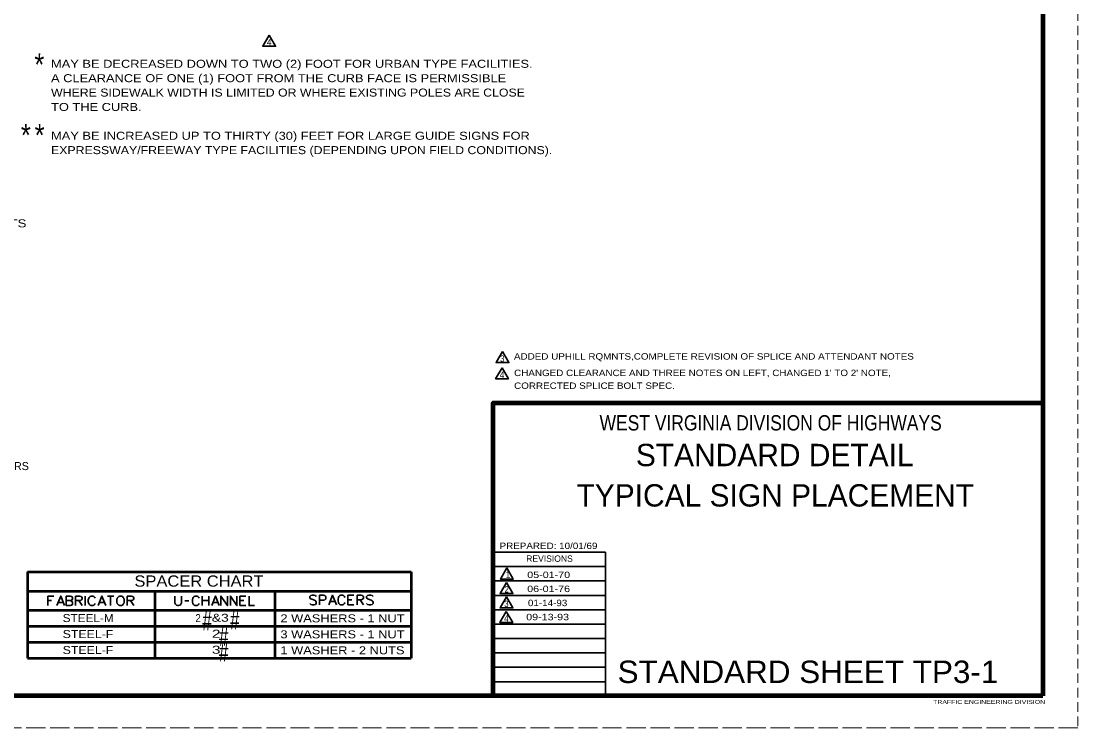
# Model space of a CAD drawing. Extents: x -2 to 678, y 0 to 440.
# Drawn here: x 348.1 to 678.3, y -0.4 to 220.6 of the extents above; entities that cross this region are included whole.
import ezdxf
from ezdxf.enums import TextEntityAlignment as Align

# ---------------------------------------------------------------- set-up
doc = ezdxf.new("R2010")
doc.units = 0
doc.linetypes.add('LONG_DASHED', pattern=[7.5, 6, -1.5])
doc.linetypes.add('MEDIUM_DASHED', pattern=[4.5, 3, -1.5])
doc.layers.add('1', color=7, linetype='Continuous', lineweight=35)
doc.layers.add('61', color=7, linetype='Continuous', lineweight=35)

msp = doc.modelspace()

# ---------------------------------------------------------------- linework, layer by layer
at = {"layer": '1', "linetype": 'MEDIUM_DASHED', "lineweight": 13}
msp.add_line((678.273, 439.619), (678.253, -0.401), dxfattribs=at)
at = {"layer": '1'}
for p, q in [((530.653, 50.019), (495.673, 50.019)), ((530.653, 45.519), (495.673, 45.519)), ((356.513, 40.8), (356.513, 37.8)), ((356.513, 40.8), (358.38, 40.8)), ((362.183, 40.8), (362.183, 37.8)), ((365.159, 40.8), (365.159, 37.8)), ((368.135, 40.8), (368.135, 37.8)), ((375.08, 40.8), (377.088, 40.8)), ((376.096, 40.8), (376.096, 37.8)), ((381.317, 40.8), (381.317, 37.8)), ((404.75, 40.8), (404.75, 37.8)), ((406.757, 40.8), (406.757, 37.8)), ((416.513, 40.8), (416.513, 37.8)), ((416.513, 40.8), (418.38, 40.8)), ((441.326, 41.064), (441.326, 38.064)), ((450.255, 41.064), (450.255, 38.064)), ((450.255, 41.064), (452.121, 41.064)), ((450.255, 39.646), (451.412, 39.646)), ((453.09, 41.064), (453.09, 38.064)), ((454.105, 39.646), (455.098, 38.064)), ((530.653, 41.019), (495.673, 41.019)), ((356.513, 39.383), (357.671, 39.383)), ((359.726, 38.792), (361.285, 38.792)), ((366.175, 39.383), (367.167, 37.8)), ((372.624, 38.792), (374.183, 38.792)), ((382.332, 39.383), (383.324, 37.8)), ((399.293, 39.288), (400.521, 39.288)), ((404.75, 39.383), (406.757, 39.383)), ((408.104, 38.792), (409.663, 38.792)), ((416.513, 39.383), (417.671, 39.383)), ((416.513, 37.8), (418.38, 37.8)), ((444.68, 39.056), (446.239, 39.056)), ((450.255, 38.064), (452.121, 38.064)), ((530.653, 36.499), (495.673, 36.499)), ((530.653, 32.019), (495.673, 32.019)), ((530.653, 27.539), (495.673, 27.539)), ((530.653, 23.039), (495.673, 23.039)), ((530.653, 18.539), (495.673, 18.539)), ((530.653, 14.019), (495.673, 14.019))]:
    msp.add_line(p, q, dxfattribs=at)
at = {"layer": '1', "lineweight": 53}
for p, q in [((350.185, 48.35), (470.02, 48.35)), ((350.185, 48.35), (350.185, 21.35)), ((470.02, 48.35), (470.02, 21.35)), ((350.185, 42.35), (470.02, 42.35)), ((389.867, 42.35), (389.867, 21.35)), ((427.439, 42.35), (427.439, 21.35)), ((350.185, 36.35), (470.02, 36.35)), ((350.185, 31.35), (470.02, 31.35)), ((350.185, 26.35), (470.02, 26.35)), ((350.185, 21.35), (470.02, 21.35))]:
    msp.add_line(p, q, dxfattribs=at)
at = {"layer": '1'}
for points in [[(425.635, 216.156), (423.635, 212.692), (427.635, 212.692)], [(498.508, 117.236), (496.508, 113.772), (500.508, 113.772)], [(498.372, 112.183), (496.372, 108.719), (500.372, 108.719)], [(499.871, 49.575), (497.871, 46.111), (501.871, 46.111)], [(499.792, 45.035), (497.792, 41.571), (501.792, 41.571)], [(378.931, 40.8), (378.647, 40.658), (378.34, 40.375), (378.198, 40.091), (378.057, 39.666), (378.057, 38.934), (378.198, 38.509), (378.34, 38.225), (378.647, 37.942), (378.931, 37.8), (379.498, 37.8), (379.781, 37.942), (380.065, 38.225), (380.206, 38.509), (380.348, 38.934), (380.348, 39.666), (380.206, 40.091), (380.065, 40.375), (379.781, 40.658), (379.498, 40.8)], [(499.792, 40.573), (497.792, 37.108), (501.792, 37.108)], [(499.708, 35.977), (497.708, 32.512), (501.708, 32.512)]]:
    msp.add_lwpolyline(points, close=True, dxfattribs=at)
at = {"layer": '1', "lineweight": 158}
msp.add_lwpolyline([(495.653, 9.579), (495.653, 101.159), (667.313, 101.159)], dxfattribs=at)
at = {"layer": '1'}
for points in [[(530.653, 9.539), (530.653, 54.499), (495.673, 54.499)], [(361.663, 37.8), (360.506, 40.8), (359.348, 37.8)], [(362.183, 40.8), (363.482, 40.8), (363.907, 40.658), (364.049, 40.517), (364.191, 40.233), (364.191, 39.95), (364.049, 39.666), (363.907, 39.524), (363.482, 39.383)], [(365.159, 40.8), (366.458, 40.8), (366.883, 40.658), (367.025, 40.517), (367.167, 40.233), (367.167, 39.95), (367.025, 39.666), (366.883, 39.524), (366.458, 39.383), (365.159, 39.383)], [(371.277, 40.091), (371.135, 40.375), (370.852, 40.658), (370.568, 40.8), (370.002, 40.8), (369.718, 40.658), (369.435, 40.375), (369.269, 40.091), (369.128, 39.666), (369.128, 38.934), (369.269, 38.509), (369.435, 38.225), (369.718, 37.942), (370.002, 37.8), (370.568, 37.8), (370.852, 37.942), (371.135, 38.225), (371.277, 38.509)], [(374.561, 37.8), (373.403, 40.8), (372.246, 37.8)], [(381.317, 40.8), (382.616, 40.8), (383.041, 40.658), (383.183, 40.517), (383.324, 40.233), (383.324, 39.95), (383.183, 39.666), (383.041, 39.524), (382.616, 39.383), (381.317, 39.383)], [(396.198, 40.8), (396.198, 38.651), (396.34, 38.225), (396.647, 37.942), (397.072, 37.8), (397.356, 37.8), (397.781, 37.942), (398.065, 38.225), (398.206, 38.651), (398.206, 40.8)], [(403.781, 40.091), (403.639, 40.375), (403.356, 40.658), (403.072, 40.8), (402.506, 40.8), (402.222, 40.658), (401.939, 40.375), (401.773, 40.091), (401.631, 39.666), (401.631, 38.934), (401.773, 38.509), (401.939, 38.225), (402.222, 37.942), (402.506, 37.8), (403.072, 37.8), (403.356, 37.942), (403.639, 38.225), (403.781, 38.509)], [(410.041, 37.8), (408.883, 40.8), (407.726, 37.8)], [(410.561, 37.8), (410.561, 40.8), (412.568, 37.8), (412.568, 40.8)], [(413.537, 37.8), (413.537, 40.8), (415.545, 37.8), (415.545, 40.8)], [(419.348, 40.8), (419.348, 37.8), (421.072, 37.8)], [(440.357, 40.639), (440.074, 40.922), (439.649, 41.064), (439.082, 41.064), (438.657, 40.922), (438.35, 40.639), (438.35, 40.355), (438.491, 40.072), (438.657, 39.93), (438.94, 39.788), (439.791, 39.505), (440.074, 39.339), (440.216, 39.198), (440.357, 38.914), (440.357, 38.489), (440.074, 38.206), (439.649, 38.064), (439.082, 38.064), (438.657, 38.206), (438.35, 38.489)], [(441.326, 41.064), (442.625, 41.064), (443.05, 40.922), (443.192, 40.78), (443.334, 40.497), (443.334, 40.072), (443.192, 39.788), (443.05, 39.646), (442.625, 39.505), (441.326, 39.505)], [(446.617, 38.064), (445.46, 41.064), (444.302, 38.064)], [(449.287, 40.355), (449.145, 40.639), (448.861, 40.922), (448.578, 41.064), (448.011, 41.064), (447.727, 40.922), (447.444, 40.639), (447.279, 40.355), (447.137, 39.93), (447.137, 39.198), (447.279, 38.773), (447.444, 38.489), (447.727, 38.206), (448.011, 38.064), (448.578, 38.064), (448.861, 38.206), (449.145, 38.489), (449.287, 38.773)], [(453.09, 41.064), (454.389, 41.064), (454.814, 40.922), (454.956, 40.78), (455.098, 40.497), (455.098, 40.213), (454.956, 39.93), (454.814, 39.788), (454.389, 39.646), (453.09, 39.646)], [(458.074, 40.639), (457.791, 40.922), (457.365, 41.064), (456.798, 41.064), (456.373, 40.922), (456.066, 40.639), (456.066, 40.355), (456.208, 40.072), (456.373, 39.93), (456.657, 39.788), (457.507, 39.505), (457.791, 39.339), (457.932, 39.198), (458.074, 38.914), (458.074, 38.489), (457.791, 38.206), (457.365, 38.064), (456.798, 38.064), (456.373, 38.206), (456.066, 38.489)], [(362.183, 39.383), (363.482, 39.383), (363.907, 39.241), (364.049, 39.076), (364.191, 38.792), (364.191, 38.367), (364.049, 38.084), (363.907, 37.942), (363.482, 37.8), (362.183, 37.8)]]:
    msp.add_lwpolyline(points, dxfattribs=at)
at = {"layer": '61', "lineweight": 158}
for p, q in [((667.293, 429.619), (667.313, 9.579)), ((667.313, 9.579), (28.253, 9.599))]:
    msp.add_line(p, q, dxfattribs=at)
at = {"layer": '61', "linetype": 'LONG_DASHED', "lineweight": 13}
msp.add_line((678.253, -0.401), (-1.807, -0.421), dxfattribs=at)

# ---------------------------------------------------------------- texts
at = {"layer": '1'}
for s, height, width, p in [('4', 2, 0.95, (424.931, 212.946)), ('*', 7, 0.85, (352.284, 203.482)), ('MAY BE DECREASED DOWN TO TWO (2) FOOT FOR URBAN TYPE FACILITIES.', 2.5, 1.2, (357.489, 205.963)), ('A CLEARANCE OF ONE (1) FOOT FROM THE CURB FACE IS PERMISSIBLE', 2.5, 1.2, (357.489, 201.463)), ('WHERE SIDEWALK WIDTH IS LIMITED OR WHERE EXISTING POLES ARE CLOSE', 2.5, 1.15, (357.489, 196.963)), ('TO THE CURB.', 2.5, 1.2, (357.489, 192.463)), ('*', 7, 0.85, (348.078, 181.423)), ('*', 7, 0.85, (352.373, 181.412)), ('MAY BE INCREASED UP TO THIRTY (30) FEET FOR LARGE GUIDE SIGNS FOR', 2.5, 1.2, (357.489, 183.463)), ('EXPRESSWAY/FREEWAY TYPE FACILITIES (DEPENDING UPON FIELD CONDITIONS).', 2.5, 1.15, (357.489, 178.963)), ('OR GALV. A325 BOLTS (TWO BOLTS', 2.5, 1.25, (277.122, 156.082)), ('3', 2, 0.9, (497.804, 114.027)), ('ADDED UPHILL RQMNTS,COMPLETE REVISION OF SPLICE AND ATTENDANT NOTES', 2, 1.15, (502.108, 114.731)), ('4', 2, 0.95, (497.667, 108.973)), ("CHANGED CLEARANCE AND THREE NOTES ON LEFT, CHANGED 1' TO 2' NOTE,", 2, 1.15, (502.15, 109.568)), ('CORRECTED SPLICE BOLT SPEC.', 2, 1.15, (502.15, 105.568)), ('PREPARED: 10/01/69', 1.998, 1.15, (497.613, 55.499)), ('SPACER CHART', 3.5, 1.1, (383.539, 43.734)), ('2', 2, 0.9, (499.166, 41.903)), ('#', 6, 0.65, (413.446, 30.373)), ('3', 2, 0.9, (499.088, 37.363)), ('STEEL-M', 2.5, 1.1, (361.127, 32.663)), ('2', 2.5, 0.9, (402.595, 32.653)), ('#', 6, 0.65, (404.775, 30.125)), ('4', 2, 0.95, (499.004, 32.767)), ('STEEL-F', 2.5, 1.15, (361.127, 27.663)), ('#', 6, 0.65, (409.977, 25.268)), ('STEEL-F', 2.5, 1.15, (361.127, 22.663)), ('#', 6, 0.65, (409.977, 20.361)), ('STANDARD SHEET TP3-1 ', 6.993, 1.05, (534.493, 13.619)), ('TRAFFIC ENGINEERING DIVISION', 1.2, 1.35, (633.033, 7.079))]:
    msp.add_text(s, height=height, dxfattribs=dict(at, width=width)).set_placement(p)
for s, height, width, p in [('WEST VIRGINIA DIVISION OF HIGHWAYS', 4.795, 0.85, (582.301, 92.559)), ('05-01-70', 2, 1.25, (512.953, 46.439)), ('06-01-76', 2, 1.25, (512.933, 42.039)), ('01-14-93', 2, 1.15, (512.622, 37.639)), (' &3', 2.5, 1.3, (409.76, 32.764)), ('2 WASHERS - 1 NUT', 2.5, 1.2, (448.532, 32.583)), ('09-13-93', 2, 1.25, (512.622, 33.239)), ('2 ', 2.5, 1.45, (409.76, 27.764)), ('3 WASHERS - 1 NUT', 2.5, 1.2, (448.532, 27.583)), ('3 ', 2.5, 1.45, (409.76, 22.764)), ('1 WASHER - 2 NUTS', 2.5, 1.2, (448.532, 22.583))]:
    msp.add_text(s, height=height, dxfattribs=dict(at, width=width)).set_placement(p, align=Align.CENTER)
for s, p in [('STANDARD DETAIL', (583.57, 81.399)), ('TYPICAL SIGN PLACEMENT', (583.741, 68.779))]:
    msp.add_text(s, height=6.993, dxfattribs=at).set_placement(p, align=Align.CENTER)
for s, height, p in [('SPACERS', 2.5, (334.588, 80.185)), ('REVISIONS', 1.998, (505.933, 51.499)), ('1', 2, (499.479, 46.522))]:
    msp.add_text(s, height=height, dxfattribs=at).set_placement(p)

doc.saveas('drawing.dxf')
